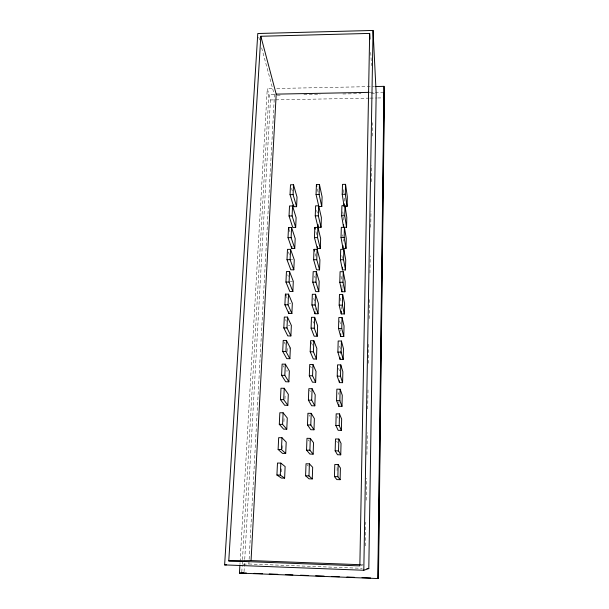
<?xml version="1.0" encoding="UTF-8"?>
<svg xmlns="http://www.w3.org/2000/svg" width="609" height="609" viewBox="0 0 609 609"><rect width="100%" height="100%" fill="white"/><g stroke="black" fill="none" stroke-linecap="round" stroke-linejoin="round"><path stroke-width="0.46" stroke-dasharray="3.04 2.28" d="M365.4 545.87L365.796 522.096M366.161 500.225L366.527 478.354M366.923 454.58L367.288 432.71M367.691 408.936L368.042 388.017M368.453 363.291L368.772 344.275M369.199 318.598L369.518 299.582M369.967 272.961L370.249 255.841M370.729 227.317L371.003 211.148M371.49 181.672L371.764 165.503M372.259 136.028L372.48 122.713M337.074 470.628L337.15 467.94L335.734 465.885M338.863 403.501L338.916 401.651M340.187 353.996L340.279 350.419M340.796 331.182L340.842 329.423M341.383 309.205L341.459 306.373M341.946 288.034L342.045 284.312M343.194 241.21L343.24 239.406M343.758 220.153L342.646 210.227M344.26 201.168L344.374 196.791M315.089 309.966L315.157 308.078M281.67 471.83L281.906 466.494M282.713 448.65L282.888 444.859M283.939 421.664L284.106 417.934L285.69 417.972M284.966 398.834L285.096 396.086M287.105 351.553L287.265 348.005L290.356 348.036M243.273 564.2L248.868 563.987L249.081 560.196M249.127 559.245L274.438 95.27L261.215 46.223M244.042 571.729L244.681 560.341M244.734 559.389L270.449 99.952L267.275 88.663L272.969 88.549M239.946 564.551L240.053 562.647M240.106 561.696L267.275 88.663M241.803 571.935L242.184 565.289M242.237 564.337L242.451 560.539M242.504 559.595L268.881 94.372L274.552 94.266M360.726 565.723L362.469 565.388M276.768 88.472L374.52 86.539M370.021 92.446L383.251 92.195M277.285 95.217L280.14 95.164M303.914 94.707L320.075 94.403M342.89 93.969L360.962 93.626M371.414 93.428L375.22 93.36M270.449 99.952L369.191 98.133M370.135 98.118L376.781 97.996M377.732 97.973L384.378 97.851M291.254 259.792L292.754 259.792M290.28 281.328L292.548 281.335M289.29 303.206L290.813 303.213M288.285 325.427L289.823 325.442M286.23 370.942L287.791 370.965M361.274 564.741L363.177 564.817M248.868 563.987L362.188 568.326M307.172 464.918L308.306 466.068M308.093 439.759L309.205 441.205M308.847 414.775L309.783 416.259M283.025 365.628L283.946 367.151M336.648 441.129L337.416 442.568M284.03 341.923L285.248 344.207M309.631 390.194L310.438 391.701M285.507 319.588L286.299 321.255M310.514 366.207L311.306 367.912M337.317 416.442L338.071 418.177M286.451 296.613L287.159 298.258M311.298 342.395L312.676 345.775M287.722 274.819L288.361 276.448M338.132 392.599L338.771 394.327M313.003 321.483L313.612 323.158M288.422 251.959L289.366 254.57M289.359 230.05L289.93 231.755M313.696 298.41L314.51 300.892M338.619 368.3L339.441 370.866M314.518 276.083L315.051 277.864M291.528 188.31L292.297 190.96M339.616 346.087L340.332 348.63M315.211 253.709L315.934 256.328M258.764 37.141L259.495 39.867M315.911 231.694L316.787 235.12M339.67 320.874L340.933 325.906M316.695 210.356L317.342 213.066M340.294 298.067L341.116 301.714M317.396 189.003L318.18 192.535M341.01 276.166L341.748 279.737M341.87 255.468L342.532 258.97M342.616 234.785L342.936 236.642M343.301 189.696L343.841 193.243M370.736 52.404L371.49 65.696"/><path stroke-width="0.91" d="M239.885 565.495L239.451 573.099L377.839 578.55L384.005 86.349L375.464 86.524M378.151 578.253L384.195 92.172M368.803 568.578L376.172 93.337L373.043 30.45L257.782 33.51L224.622 564.901L363.801 570.26L368.803 568.578L366.907 568.501M363.801 570.26L373.043 30.45M369.671 33.411L359.85 565.89L228.771 560.912L260.842 36.266L369.671 33.411L369.99 39.113M340.111 479.679L337.858 476.68L338.178 464.598L334.79 464.515L334.455 476.588L336.838 479.587L340.111 479.679L340.408 468.032L338.178 464.598M340.743 454.824L338.535 450.911L338.848 439.043L335.49 438.96L335.163 450.835L337.5 454.74L340.743 454.824L341.04 443.367L338.848 439.043M341.367 430.38L339.205 425.584L339.51 413.914L336.183 413.846L335.863 425.516L338.155 430.304L341.367 430.38L341.657 419.106L339.51 413.914M341.984 406.332L339.86 400.684L340.157 389.212L336.861 389.159L336.549 400.631L338.794 406.272L341.984 406.332L342.266 395.241L340.157 389.212M342.593 382.673L340.5 376.21L340.796 364.92L337.531 364.875L337.219 376.156L339.426 382.627L342.593 382.673L342.867 371.764L340.796 364.92M343.187 359.401L341.139 352.139L341.428 341.04L338.185 341.002L337.881 352.093L340.043 359.356L343.187 359.401L343.461 348.668L341.428 341.04M343.773 336.495L341.763 328.464L342.045 317.548L338.832 317.525L338.528 328.434L340.652 336.465L343.773 336.495L344.039 325.929L342.045 317.548M344.344 313.955L342.372 305.178L342.654 294.444L339.464 294.421L339.167 305.155L341.253 313.932L344.344 313.955L344.61 303.556L342.654 294.444M344.915 291.764L342.981 282.272L343.255 271.705L340.088 271.698L339.799 282.256L341.847 291.749L344.915 291.764L345.174 281.533L343.255 271.705M345.47 269.924L343.575 259.731L343.849 249.34L340.705 249.34L340.416 259.731L342.425 269.916L345.47 269.924L345.729 259.845L343.849 249.34M346.026 248.419L344.154 237.556L344.428 227.332L341.306 227.34L341.025 237.563L343.004 248.426L346.026 248.419L346.277 238.5L344.428 227.332M346.567 227.248L344.732 215.738L344.998 205.667L341.908 205.682L341.626 215.746L343.567 227.256L346.567 227.248L346.81 217.482L344.998 205.667M344.861 206.405L347.1 206.398L345.295 194.256L345.554 184.344L342.494 184.375L342.22 194.279L344.123 206.413L344.192 203.787M347.1 206.398L347.343 196.776L345.554 184.344M338.794 406.272L338.84 404.422M339.426 382.627L339.472 380.808M340.043 359.356L340.088 357.567M340.652 336.465L340.72 333.823M341.253 313.932L341.329 311.092M341.847 291.749L341.923 288.963M342.425 269.916L342.502 267.168M343.004 248.426L343.073 245.716M343.567 227.256L343.636 224.592M312.272 478.91L308.969 475.895L309.395 463.86L306.038 463.769L305.589 475.804L309.014 478.819L312.272 478.91L312.676 467.301L309.395 463.86M313.133 454.147L309.89 450.218L310.316 438.389L306.982 438.313L306.548 450.142L309.905 454.063L313.133 454.147L313.528 442.728L310.316 438.389M313.985 429.787L310.796 424.983L311.222 413.359L307.918 413.29L307.484 424.915L310.788 429.718L313.985 429.787L314.373 418.55L311.222 413.359M314.823 405.822L311.694 400.174L312.105 388.74L308.832 388.687L308.405 400.121L311.648 405.761L314.823 405.822L315.203 394.769L312.105 388.74M315.645 382.246L312.569 375.783L312.98 364.54L309.73 364.494L309.311 375.738L312.493 382.193L315.645 382.246L316.018 371.376L312.98 364.54M316.452 359.051L313.437 351.796L313.833 340.736L310.613 340.705L310.202 351.758L313.331 359.005L316.452 359.051L316.825 348.348L313.833 340.736M317.243 336.221L314.29 328.205L314.678 317.327L311.481 317.304L311.077 328.175L314.153 336.191L317.243 336.221L317.616 325.693L314.678 317.327M318.027 313.757L315.119 304.995L315.508 294.299L312.333 294.284L311.937 304.98L314.96 313.734L318.027 313.757L318.393 303.389L315.508 294.299M318.804 291.635L315.942 282.165L316.322 271.644L313.178 271.629L312.79 282.157L315.751 291.62L318.804 291.635L319.162 281.434L316.322 271.644M319.565 269.863L316.756 259.708L317.129 249.347L314.008 249.347L313.62 259.7L316.535 269.856L319.565 269.863L319.915 259.822L317.129 249.347M320.311 248.426L317.548 237.601L317.921 227.408L314.823 227.416L314.442 237.609L317.304 248.434L320.311 248.426L320.654 238.538L317.921 227.408M321.05 227.324L318.332 215.845L318.697 205.812L315.622 205.827L315.249 215.86L318.065 227.332L321.05 227.324L321.385 217.58L316.048 194.454L316.414 184.58L319.459 184.557L322.108 196.943L321.773 206.535L318.812 206.55M321.773 206.535L319.108 194.431L319.459 184.557M314.96 313.734L315.028 311.846M317.304 248.434L317.373 246.63M318.065 227.332L318.164 224.675M284.616 478.149L285.126 466.578L280.825 463.122L277.483 463.038L276.928 475.02L281.388 478.057L284.616 478.149L280.277 475.111L276.928 475.02M285.705 453.469L286.207 442.088L281.982 437.749L278.671 437.673L278.123 449.457L282.5 453.385L285.705 453.469L281.442 449.533L278.123 449.457M286.778 429.193L287.273 418.002L283.116 412.803L279.836 412.742L279.295 424.321L283.596 429.124L286.778 429.193L282.591 424.389L283.116 412.803M287.829 405.312L288.316 394.305L284.236 388.276L280.985 388.222L280.452 399.611L284.677 405.259L287.829 405.312L283.718 399.671L284.236 388.276M288.864 381.82L289.344 370.988L285.339 364.159L282.112 364.113L281.586 375.319L285.743 381.767L288.864 381.82L284.829 375.365L285.339 364.159M289.884 358.701L290.356 348.036L286.42 340.439L283.223 340.408L282.705 351.423L286.786 358.663L289.884 358.701L285.918 351.462L286.42 340.439M290.889 335.947L291.353 325.457L287.486 317.106L284.312 317.083L283.809 327.916L287.813 335.917L290.889 335.947L286.991 327.947L287.486 317.106M291.878 313.551L292.335 303.221L288.537 294.155L285.385 294.139L284.89 304.804L288.826 313.528L291.878 313.551L288.049 304.82L288.537 294.155M292.853 291.513L293.302 281.343L289.564 271.576L286.443 271.568L285.948 282.058L289.823 291.498L292.853 291.513L289.085 282.066L289.564 271.576M293.812 269.81L294.254 259.792L290.584 249.355L287.478 249.355L286.999 259.678L290.805 269.802L293.812 269.81L290.112 259.678L290.584 249.355M294.756 248.442L295.19 238.576L291.582 227.484L288.506 227.492L288.027 237.647L291.772 248.442L294.756 248.442L291.117 237.647L291.582 227.484M295.685 227.393L296.111 217.687L292.564 205.956L289.511 205.971L289.039 215.974L292.723 227.401L295.685 227.393L292.107 215.959L292.564 205.956M296.598 206.672L297.025 197.103L293.53 184.763L290.501 184.793L290.036 194.636L293.66 206.687L296.598 206.672L293.081 194.614L293.53 184.763M280.277 475.111L280.825 463.122M281.442 449.533L281.982 437.749M288.826 313.528L288.91 311.656M291.772 248.442L291.848 246.645M293.66 206.687L293.736 204.944M228.771 560.912L251.053 560.577L276.189 94.136L260.842 36.266M377.839 578.55L378.455 577.964L384.378 97.851L384.005 86.349M239.451 573.099L243.242 572.749M224.622 564.901L226.487 564.832M276.189 94.136L369.191 92.355M290.036 194.636L293.081 194.614M316.048 194.454L319.108 194.431M342.22 194.279L345.295 194.256M289.039 215.974L292.107 215.959M315.249 215.86L318.332 215.845M341.626 215.746L344.732 215.738M288.027 237.647L291.117 237.647M314.442 237.609L317.548 237.601M341.025 237.563L344.154 237.556M286.999 259.678L290.112 259.678M313.62 259.7L316.756 259.708M340.416 259.731L343.575 259.731M285.948 282.058L289.085 282.066M312.79 282.157L315.942 282.165M339.799 282.256L342.981 282.272M284.89 304.804L288.049 304.82M311.937 304.98L315.119 304.995M339.167 305.155L342.372 305.178M283.809 327.916L286.991 327.947M311.077 328.175L314.29 328.205M338.528 328.434L341.763 328.464M282.705 351.423L285.918 351.462M310.202 351.758L313.437 351.796M337.881 352.093L341.139 352.139M281.586 375.319L284.829 375.365M309.311 375.738L312.569 375.783M337.219 376.156L340.5 376.21M280.452 399.611L283.718 399.671M308.405 400.121L311.694 400.174M336.549 400.631L339.86 400.684M279.295 424.321L282.591 424.389M307.484 424.915L310.796 424.983M335.863 425.516L339.205 425.584M306.548 450.142L309.89 450.218M335.163 450.835L338.535 450.911M305.589 475.804L308.969 475.895M334.455 476.588L337.858 476.68M251.053 560.577L360.33 564.703M241.75 572.886L246.485 573.069M254.067 573.366L262.593 573.701M269.224 573.967L277.75 574.302M285.324 574.599L292.906 574.896M300.481 575.193L308.055 575.497M315.637 575.794L324.163 576.129M331.738 576.426L339.32 576.723M346.894 577.02L354.468 577.324M362.05 577.621L370.577 577.956M285.385 294.139L286.093 295.791M288.506 227.492L289.077 229.197M314.008 249.347L314.488 251.091M314.823 227.416L315.256 229.129M316.414 184.58L316.802 186.346"/></g></svg>
